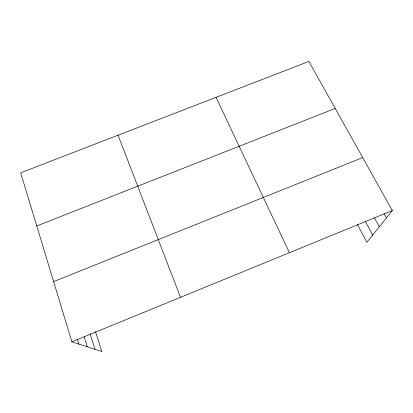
<?xml version="1.0" encoding="UTF-8"?>
<svg xmlns="http://www.w3.org/2000/svg" width="413" height="413" viewBox="0 0 413 413"><rect width="100%" height="100%" fill="white"/><g stroke="black" fill="none" stroke-linecap="round" stroke-linejoin="round"><path stroke-width="0.62" d="M95.48 331.634L101.866 351.546L71.867 341.825L20.65 172.84L308.903 61.454L392.35 210.547L366.858 242.276L357.374 224.373M71.867 341.825L392.35 210.547M53.623 281.62L362.702 157.575M36.752 225.957L335.211 108.459M383.935 213.521L386.392 217.966M374.415 217.816L379.299 226.789M365.397 221.425L372.691 235.018M216.051 97.334L289.42 252.71M118.072 135.196L180.496 297.329M90.117 333.792L95.042 349.336M84.107 336.662L87.277 346.817M77.453 339.336L78.919 344.112"/></g></svg>
